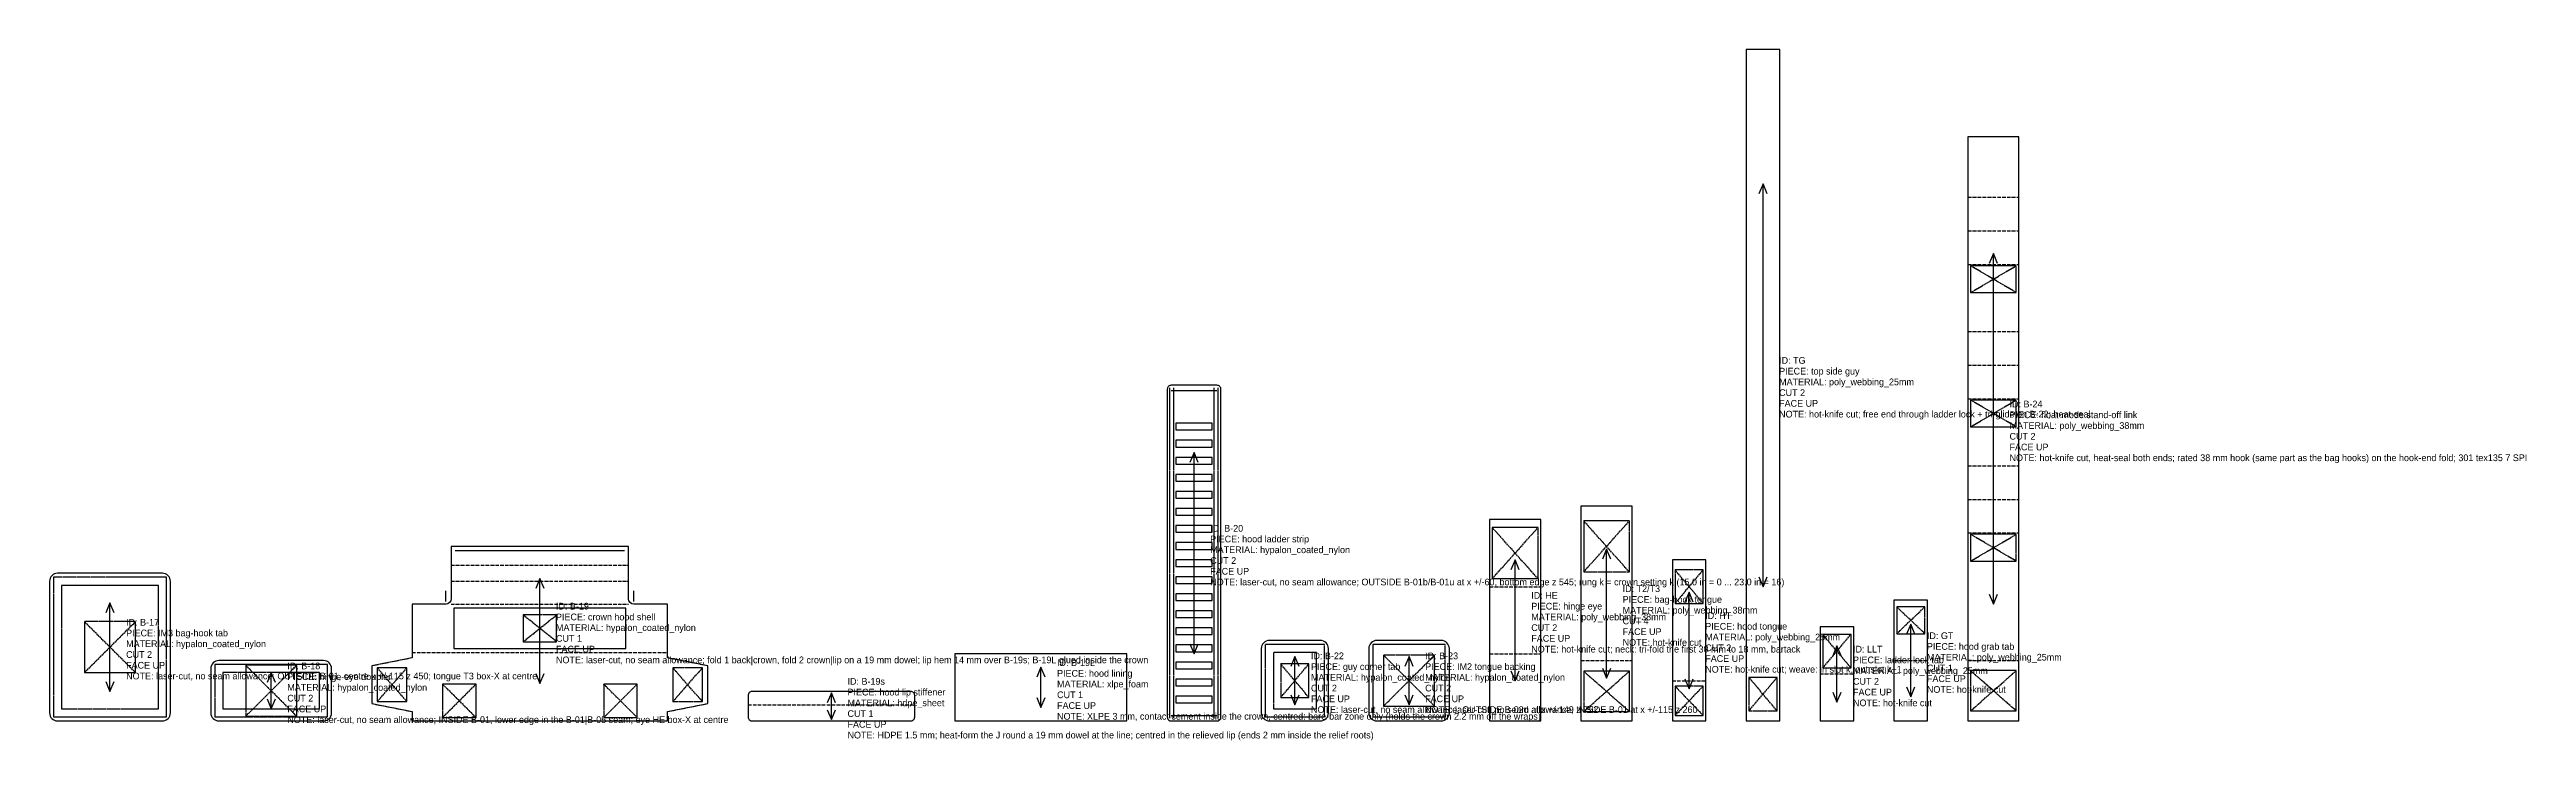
# Model space of a CAD drawing. Header units: millimetres. Extents: x 0 to 1844, y -15 to 500.
import ezdxf

# ---------------------------------------------------------------- set-up
doc = ezdxf.new("R2010")
doc.units = ezdxf.units.MM
doc.linetypes.add('DASHDOT', pattern=[3.556, 2.54, -0.508, 0, -0.508])
doc.linetypes.add('DASHED', pattern=[1.524, 1.27, -0.254])
for name, color, linetype in [('CUT', 7, 'Continuous'), ('GRAIN', 5, 'Continuous'), ('INTERNAL', 6, 'Continuous'), ('SEW', 3, 'Continuous'), ('TEXT', 2, 'Continuous')]:
    doc.layers.add(name, color=color, linetype=linetype)

# ---------------------------------------------------------------- blocks, each defined once
blk = doc.blocks.new('B-17_0')
at = {"layer": 'CUT'}
blk.add_lwpolyline([(1.8, 1.8), (2.7, 1), (3.7, 0.5), (4.8, 0.1), (6, 0), (84, 0), (85.2, 0.1), (86.3, 0.5), (87.3, 1), (88.2, 1.8), (89, 2.7), (89.5, 3.7), (89.9, 4.8), (90, 6), (90, 104), (89.9, 105.2), (89.5, 106.3), (89, 107.3), (88.2, 108.2), (87.3, 109), (86.3, 109.5), (85.2, 109.9), (84, 110), (6, 110), (4.8, 109.9), (3.7, 109.5), (2.7, 109), (1.8, 108.2), (1, 107.3), (0.5, 106.3), (0.1, 105.2), (0, 104), (0, 6), (0.1, 4.8), (0.5, 3.7), (1, 2.7)], close=True, dxfattribs=at)
at = {"layer": 'GRAIN'}
for points in [[(48.1, 80.6), (45, 88), (41.9, 80.6)], [(45, 22), (45, 88)], [(41.9, 29.4), (45, 22), (48.1, 29.4)]]:
    blk.add_lwpolyline(points, dxfattribs=at)
at = {"layer": 'SEW', "linetype": 'DASHED'}
for points in [[(1.8, 1.8), (2.7, 1), (3.7, 0.5), (4.8, 0.1), (6, 0), (84, 0), (85.2, 0.1), (86.3, 0.5), (87.3, 1), (88.2, 1.8), (89, 2.7), (89.5, 3.7), (89.9, 4.8), (90, 6), (90, 104), (89.9, 105.2), (89.5, 106.3), (89, 107.3), (88.2, 108.2), (87.3, 109), (86.3, 109.5), (85.2, 109.9), (84, 110), (6, 110), (4.8, 109.9), (3.7, 109.5), (2.7, 109), (1.8, 108.2), (1, 107.3), (0.5, 106.3), (0.1, 105.2), (0, 104), (0, 6), (0.1, 4.8), (0.5, 3.7), (1, 2.7)], [(3, 3), (87, 3), (87, 107), (3, 107)], [(9, 9), (81, 9), (81, 101), (9, 101)], [(26, 36), (64, 36), (64, 74), (26, 74)]]:
    blk.add_lwpolyline(points, close=True, dxfattribs=at)
for points in [[(26, 36), (64, 74)], [(64, 36), (26, 74)]]:
    blk.add_lwpolyline(points, dxfattribs=at)
at = {"layer": 'TEXT'}
for s, p in [('ID: B-17', (57, 71)), ('PIECE: IM3 bag-hook tab', (57, 63)), ('MATERIAL: hypalon_coated_nylon', (57, 55)), ('CUT 2', (57, 47)), ('FACE UP', (57, 39)), ('NOTE: laser-cut, no seam allowance; OUTSIDE B-01, centre x +/-115 z 450; tongue T3 box-X at centre', (57, 31))]:
    blk.add_text(s, height=5, dxfattribs=at).set_placement(p)
blk = doc.blocks.new('B-18_1')
at = {"layer": 'CUT'}
blk.add_lwpolyline([(1.8, 1.8), (2.7, 1), (3.7, 0.5), (4.8, 0.1), (6, 0), (84, 0), (85.2, 0.1), (86.3, 0.5), (87.3, 1), (88.2, 1.8), (89, 2.7), (89.5, 3.7), (89.9, 4.8), (90, 6), (90, 39), (89.9, 40.2), (89.5, 41.3), (89, 42.3), (88.2, 43.2), (87.3, 44), (86.3, 44.5), (85.2, 44.9), (84, 45), (6, 45), (4.8, 44.9), (3.7, 44.5), (2.7, 44), (1.8, 43.2), (1, 42.3), (0.5, 41.3), (0.1, 40.2), (0, 39), (0, 6), (0.1, 4.8), (0.5, 3.7), (1, 2.7)], close=True, dxfattribs=at)
at = {"layer": 'GRAIN'}
for points in [[(48.1, 28.6), (45, 36), (41.9, 28.6)], [(45, 9), (45, 36)], [(41.9, 16.4), (45, 9), (48.1, 16.4)]]:
    blk.add_lwpolyline(points, dxfattribs=at)
at = {"layer": 'SEW', "linetype": 'DASHED'}
for points in [[(1.8, 1.8), (2.7, 1), (3.7, 0.5), (4.8, 0.1), (6, 0), (84, 0), (85.2, 0.1), (86.3, 0.5), (87.3, 1), (88.2, 1.8), (89, 2.7), (89.5, 3.7), (89.9, 4.8), (90, 6), (90, 39), (89.9, 40.2), (89.5, 41.3), (89, 42.3), (88.2, 43.2), (87.3, 44), (86.3, 44.5), (85.2, 44.9), (84, 45), (6, 45), (4.8, 44.9), (3.7, 44.5), (2.7, 44), (1.8, 43.2), (1, 42.3), (0.5, 41.3), (0.1, 40.2), (0, 39), (0, 6), (0.1, 4.8), (0.5, 3.7), (1, 2.7)], [(3, 3), (87, 3), (87, 42), (3, 42)], [(26, 3.5), (64, 3.5), (64, 41.5), (26, 41.5)], [(9, 9), (81, 9), (81, 36), (9, 36)]]:
    blk.add_lwpolyline(points, close=True, dxfattribs=at)
for points in [[(26, 3.5), (64, 41.5)], [(64, 3.5), (26, 41.5)]]:
    blk.add_lwpolyline(points, dxfattribs=at)
at = {"layer": 'TEXT'}
for s, p in [('ID: B-18', (57, 38.5)), ('CUT 2', (57, 14.5)), ('PIECE: hinge-eye doubler', (57, 30.5)), ('MATERIAL: hypalon_coated_nylon', (57, 22.5)), ('FACE UP', (57, 6.5)), ('NOTE: laser-cut, no seam allowance; INSIDE B-01, lower edge in the B-01|B-05 seam; eye HE box-X at centre', (57, -1.5))]:
    blk.add_text(s, height=5, dxfattribs=at).set_placement(p)
blk = doc.blocks.new('B-19_2')
at = {"layer": 'CUT'}
blk.add_lwpolyline([(0, 0), (190, 0), (190, 7), (220, 13), (220, 41), (190, 47), (190, 87), (165, 87), (163.5, 87.3), (162.2, 88.2), (161.3, 89.5), (161, 91), (161, 130), (29, 130), (29, 91), (28.7, 89.5), (27.8, 88.2), (26.5, 87.3), (25, 87), (0, 87), (0, 47), (-30, 41), (-30, 13), (0, 7)], close=True, dxfattribs=at)
at = {"layer": 'GRAIN'}
for points in [[(98.1, 98.6), (95, 106), (91.9, 98.6)], [(95, 28), (95, 106)], [(91.9, 35.4), (95, 28), (98.1, 35.4)]]:
    blk.add_lwpolyline(points, dxfattribs=at)
at = {"layer": 'INTERNAL', "linetype": 'DASHDOT'}
for points in [[(29, 116), (161, 116)], [(29, 104), (161, 104)], [(29, 87), (161, 87)], [(0, 51), (190, 51)]]:
    blk.add_lwpolyline(points, dxfattribs=at)
at = {"layer": 'INTERNAL', "linetype": 'CONTINUOUS'}
for points in [[(25, 89), (25, 97)], [(165, 89), (165, 97)]]:
    blk.add_lwpolyline(points, dxfattribs=at)
blk.add_lwpolyline([(31, 54), (159, 54), (159, 84), (31, 84)], close=True, dxfattribs=at)
at = {"layer": 'SEW', "linetype": 'DASHED'}
for points in [[(0, 0), (190, 0), (190, 7), (220, 13), (220, 41), (190, 47), (190, 87), (165, 87), (163.5, 87.3), (162.2, 88.2), (161.3, 89.5), (161, 91), (161, 130), (29, 130), (29, 91), (28.7, 89.5), (27.8, 88.2), (26.5, 87.3), (25, 87), (0, 87), (0, 47), (-30, 41), (-30, 13), (0, 7)], [(82.5, 59), (107.5, 59), (107.5, 79), (82.5, 79)], [(-26, 14.5), (-4, 14.5), (-4, 39.5), (-26, 39.5)], [(194, 14.5), (216, 14.5), (216, 39.5), (194, 39.5)], [(22.5, 2.5), (47.5, 2.5), (47.5, 27.5), (22.5, 27.5)], [(142.5, 2.5), (167.5, 2.5), (167.5, 27.5), (142.5, 27.5)]]:
    blk.add_lwpolyline(points, close=True, dxfattribs=at)
for points in [[(32, 127), (158, 127)], [(82.5, 59), (107.5, 79)], [(107.5, 59), (82.5, 79)], [(-26, 14.5), (-4, 39.5)], [(-4, 14.5), (-26, 39.5)], [(194, 14.5), (216, 39.5)], [(216, 14.5), (194, 39.5)], [(22.5, 2.5), (47.5, 27.5)], [(47.5, 2.5), (22.5, 27.5)], [(142.5, 2.5), (167.5, 27.5)], [(167.5, 2.5), (142.5, 27.5)]]:
    blk.add_lwpolyline(points, dxfattribs=at)
at = {"layer": 'TEXT'}
for s, p in [('PIECE: crown hood shell', (107, 75)), ('ID: B-19', (107, 83)), ('CUT 1', (107, 59)), ('MATERIAL: hypalon_coated_nylon', (107, 67)), ('FACE UP', (107, 51)), ('NOTE: laser-cut, no seam allowance; fold 1 back|crown, fold 2 crown|lip on a 19 mm dowel; lip hem 14 mm over B-19s; B-19L glued inside the crown', (107, 43))]:
    blk.add_text(s, height=5, dxfattribs=at).set_placement(p)
blk = doc.blocks.new('B-19s_3')
at = {"layer": 'CUT'}
blk.add_lwpolyline([(0.9, 0.9), (1.3, 0.5), (1.9, 0.2), (2.4, 0.1), (3, 0), (121, 0), (121.6, 0.1), (122.1, 0.2), (122.7, 0.5), (123.1, 0.9), (123.5, 1.3), (123.8, 1.9), (123.9, 2.4), (124, 3), (124, 19), (123.9, 19.6), (123.8, 20.1), (123.5, 20.7), (123.1, 21.1), (122.7, 21.5), (122.1, 21.8), (121.6, 21.9), (121, 22), (3, 22), (2.4, 21.9), (1.9, 21.8), (1.3, 21.5), (0.9, 21.1), (0.5, 20.7), (0.2, 20.1), (0.1, 19.6), (0, 19), (0, 3), (0.1, 2.4), (0.2, 1.9), (0.5, 1.3)], close=True, dxfattribs=at)
at = {"layer": 'GRAIN'}
for points in [[(65.1, 13.6), (62, 21), (58.9, 13.6)], [(62, 1), (62, 21)], [(58.9, 8.4), (62, 1), (65.1, 8.4)]]:
    blk.add_lwpolyline(points, dxfattribs=at)
at = {"layer": 'INTERNAL', "linetype": 'DASHDOT'}
blk.add_lwpolyline([(0, 12), (124, 12)], dxfattribs=at)
at = {"layer": 'SEW', "linetype": 'DASHED'}
blk.add_lwpolyline([(0.9, 0.9), (1.3, 0.5), (1.9, 0.2), (2.4, 0.1), (3, 0), (121, 0), (121.6, 0.1), (122.1, 0.2), (122.7, 0.5), (123.1, 0.9), (123.5, 1.3), (123.8, 1.9), (123.9, 2.4), (124, 3), (124, 19), (123.9, 19.6), (123.8, 20.1), (123.5, 20.7), (123.1, 21.1), (122.7, 21.5), (122.1, 21.8), (121.6, 21.9), (121, 22), (3, 22), (2.4, 21.9), (1.9, 21.8), (1.3, 21.5), (0.9, 21.1), (0.5, 20.7), (0.2, 20.1), (0.1, 19.6), (0, 19), (0, 3), (0.1, 2.4), (0.2, 1.9), (0.5, 1.3)], close=True, dxfattribs=at)
at = {"layer": 'TEXT'}
for s, p in [('PIECE: hood lip stiffener', (74, 19)), ('ID: B-19s', (74, 27)), ('CUT 1', (74, 3)), ('MATERIAL: hdpe_sheet', (74, 11)), ('FACE UP', (74, -5)), ('NOTE: HDPE 1.5 mm; heat-form the J round a 19 mm dowel at the line; centred in the relieved lip (ends 2 mm inside the relief roots)', (74, -13))]:
    blk.add_text(s, height=5, dxfattribs=at).set_placement(p)
blk = doc.blocks.new('B-19L_4')
at = {"layer": 'CUT'}
blk.add_lwpolyline([(0, 0), (128, 0), (128, 50), (0, 50)], close=True, dxfattribs=at)
at = {"layer": 'GRAIN'}
for points in [[(67.1, 32.6), (64, 40), (60.9, 32.6)], [(64, 10), (64, 40)], [(60.9, 17.4), (64, 10), (67.1, 17.4)]]:
    blk.add_lwpolyline(points, dxfattribs=at)
at = {"layer": 'SEW', "linetype": 'DASHED'}
blk.add_lwpolyline([(0, 0), (128, 0), (128, 50), (0, 50)], close=True, dxfattribs=at)
at = {"layer": 'TEXT'}
for s, p in [('PIECE: hood lining', (76, 33)), ('ID: B-19L', (76, 41)), ('CUT 1', (76, 17)), ('MATERIAL: xlpe_foam', (76, 25)), ('FACE UP', (76, 9)), ('NOTE: XLPE 3 mm, contact cement inside the crown, centred: bare-bar zone only (holds the crown 2.2 mm off the wraps)', (76, 1))]:
    blk.add_text(s, height=5, dxfattribs=at).set_placement(p)
blk = doc.blocks.new('B-20_5')
at = {"layer": 'CUT'}
blk.add_lwpolyline([(0.9, 0.9), (1.3, 0.5), (1.9, 0.2), (2.4, 0.1), (3, 0), (37, 0), (37.6, 0.1), (38.1, 0.2), (38.7, 0.5), (39.1, 0.9), (39.5, 1.3), (39.8, 1.9), (39.9, 2.4), (40, 3), (40, 247), (39.9, 247.6), (39.8, 248.1), (39.5, 248.7), (39.1, 249.1), (38.7, 249.5), (38.1, 249.8), (37.6, 249.9), (37, 250), (3, 250), (2.4, 249.9), (1.9, 249.8), (1.3, 249.5), (0.9, 249.1), (0.5, 248.7), (0.2, 248.1), (0.1, 247.6), (0, 247), (0, 3), (0.1, 2.4), (0.2, 1.9), (0.5, 1.3)], close=True, dxfattribs=at)
at = {"layer": 'CUT', "linetype": 'CONTINUOUS'}
for points in [[(6.5, 216.7), (33.5, 216.7), (33.5, 221.7), (6.5, 221.7)], [(6.5, 204), (33.5, 204), (33.5, 209), (6.5, 209)], [(6.5, 191.3), (33.5, 191.3), (33.5, 196.3), (6.5, 196.3)], [(6.5, 178.6), (33.5, 178.6), (33.5, 183.6), (6.5, 183.6)], [(6.5, 165.9), (33.5, 165.9), (33.5, 170.9), (6.5, 170.9)], [(6.5, 153.2), (33.5, 153.2), (33.5, 158.2), (6.5, 158.2)], [(6.5, 140.5), (33.5, 140.5), (33.5, 145.5), (6.5, 145.5)], [(6.5, 127.8), (33.5, 127.8), (33.5, 132.8), (6.5, 132.8)], [(6.5, 115.1), (33.5, 115.1), (33.5, 120.1), (6.5, 120.1)], [(6.5, 102.4), (33.5, 102.4), (33.5, 107.4), (6.5, 107.4)], [(6.5, 89.7), (33.5, 89.7), (33.5, 94.7), (6.5, 94.7)], [(6.5, 77), (33.5, 77), (33.5, 82), (6.5, 82)], [(6.5, 64.3), (33.5, 64.3), (33.5, 69.3), (6.5, 69.3)], [(6.5, 51.6), (33.5, 51.6), (33.5, 56.6), (6.5, 56.6)], [(6.5, 38.9), (33.5, 38.9), (33.5, 43.9), (6.5, 43.9)], [(6.5, 26.2), (33.5, 26.2), (33.5, 31.2), (6.5, 31.2)], [(6.5, 13.5), (33.5, 13.5), (33.5, 18.5), (6.5, 18.5)]]:
    blk.add_lwpolyline(points, close=True, dxfattribs=at)
at = {"layer": 'GRAIN'}
for points in [[(23.1, 192.6), (20, 200), (16.9, 192.6)], [(20, 50), (20, 200)], [(16.9, 57.4), (20, 50), (23.1, 57.4)]]:
    blk.add_lwpolyline(points, dxfattribs=at)
at = {"layer": 'SEW', "linetype": 'DASHED'}
blk.add_lwpolyline([(0.9, 0.9), (1.3, 0.5), (1.9, 0.2), (2.4, 0.1), (3, 0), (37, 0), (37.6, 0.1), (38.1, 0.2), (38.7, 0.5), (39.1, 0.9), (39.5, 1.3), (39.8, 1.9), (39.9, 2.4), (40, 3), (40, 247), (39.9, 247.6), (39.8, 248.1), (39.5, 248.7), (39.1, 249.1), (38.7, 249.5), (38.1, 249.8), (37.6, 249.9), (37, 250), (3, 250), (2.4, 249.9), (1.9, 249.8), (1.3, 249.5), (0.9, 249.1), (0.5, 248.7), (0.2, 248.1), (0.1, 247.6), (0, 247), (0, 3), (0.1, 2.4), (0.2, 1.9), (0.5, 1.3)], close=True, dxfattribs=at)
for points in [[(2, 2), (2, 248)], [(3, 246), (37, 246)], [(5, 2), (5, 248)], [(35, 2), (35, 248)], [(38, 2), (38, 248)], [(3, 4), (37, 4)]]:
    blk.add_lwpolyline(points, dxfattribs=at)
at = {"layer": 'TEXT'}
for s, p in [('PIECE: hood ladder strip', (32, 133)), ('MATERIAL: hypalon_coated_nylon', (32, 125)), ('ID: B-20', (32, 141)), ('CUT 2', (32, 117)), ('FACE UP', (32, 109)), ('NOTE: laser-cut, no seam allowance; OUTSIDE B-01b/B-01u at x +/-60, bottom edge z 545; rung k = crown setting k (15.0 in = 0 ... 23.0 in = 16)', (32, 101))]:
    blk.add_text(s, height=5, dxfattribs=at).set_placement(p)
blk = doc.blocks.new('B-22_6')
at = {"layer": 'CUT'}
blk.add_lwpolyline([(1.8, 1.8), (2.7, 1), (3.7, 0.5), (4.8, 0.1), (6, 0), (44, 0), (45.2, 0.1), (46.3, 0.5), (47.3, 1), (48.2, 1.8), (49, 2.7), (49.5, 3.7), (49.9, 4.8), (50, 6), (50, 54), (49.9, 55.2), (49.5, 56.3), (49, 57.3), (48.2, 58.2), (47.3, 59), (46.3, 59.5), (45.2, 59.9), (44, 60), (6, 60), (4.8, 59.9), (3.7, 59.5), (2.7, 59), (1.8, 58.2), (1, 57.3), (0.5, 56.3), (0.1, 55.2), (0, 54), (0, 6), (0.1, 4.8), (0.5, 3.7), (1, 2.7)], close=True, dxfattribs=at)
at = {"layer": 'GRAIN'}
for points in [[(28.1, 40.6), (25, 48), (21.9, 40.6)], [(25, 12), (25, 48)], [(21.9, 19.4), (25, 12), (28.1, 19.4)]]:
    blk.add_lwpolyline(points, dxfattribs=at)
at = {"layer": 'SEW', "linetype": 'DASHED'}
for points in [[(1.8, 1.8), (2.7, 1), (3.7, 0.5), (4.8, 0.1), (6, 0), (44, 0), (45.2, 0.1), (46.3, 0.5), (47.3, 1), (48.2, 1.8), (49, 2.7), (49.5, 3.7), (49.9, 4.8), (50, 6), (50, 54), (49.9, 55.2), (49.5, 56.3), (49, 57.3), (48.2, 58.2), (47.3, 59), (46.3, 59.5), (45.2, 59.9), (44, 60), (6, 60), (4.8, 59.9), (3.7, 59.5), (2.7, 59), (1.8, 58.2), (1, 57.3), (0.5, 56.3), (0.1, 55.2), (0, 54), (0, 6), (0.1, 4.8), (0.5, 3.7), (1, 2.7)], [(3, 3), (47, 3), (47, 57), (3, 57)], [(9, 9), (41, 9), (41, 51), (9, 51)], [(14.5, 17.5), (35.5, 17.5), (35.5, 42.5), (14.5, 42.5)]]:
    blk.add_lwpolyline(points, close=True, dxfattribs=at)
for points in [[(14.5, 17.5), (35.5, 42.5)], [(35.5, 17.5), (14.5, 42.5)]]:
    blk.add_lwpolyline(points, dxfattribs=at)
at = {"layer": 'TEXT'}
for s, p in [('PIECE: guy corner tab', (37, 38)), ('ID: B-22', (37, 46)), ('CUT 2', (37, 22)), ('MATERIAL: hypalon_coated_nylon', (37, 30)), ('FACE UP', (37, 14)), ('NOTE: laser-cut, no seam allowance; OUTSIDE B-02d at x +/-149 z 752', (37, 6))]:
    blk.add_text(s, height=5, dxfattribs=at).set_placement(p)
blk = doc.blocks.new('B-23_7')
at = {"layer": 'CUT'}
blk.add_lwpolyline([(1.8, 1.8), (2.7, 1), (3.7, 0.5), (4.8, 0.1), (6, 0), (54, 0), (55.2, 0.1), (56.3, 0.5), (57.3, 1), (58.2, 1.8), (59, 2.7), (59.5, 3.7), (59.9, 4.8), (60, 6), (60, 54), (59.9, 55.2), (59.5, 56.3), (59, 57.3), (58.2, 58.2), (57.3, 59), (56.3, 59.5), (55.2, 59.9), (54, 60), (6, 60), (4.8, 59.9), (3.7, 59.5), (2.7, 59), (1.8, 58.2), (1, 57.3), (0.5, 56.3), (0.1, 55.2), (0, 54), (0, 6), (0.1, 4.8), (0.5, 3.7), (1, 2.7)], close=True, dxfattribs=at)
at = {"layer": 'GRAIN'}
for points in [[(33.1, 40.6), (30, 48), (26.9, 40.6)], [(30, 12), (30, 48)], [(26.9, 19.4), (30, 12), (33.1, 19.4)]]:
    blk.add_lwpolyline(points, dxfattribs=at)
at = {"layer": 'SEW', "linetype": 'DASHED'}
for points in [[(1.8, 1.8), (2.7, 1), (3.7, 0.5), (4.8, 0.1), (6, 0), (54, 0), (55.2, 0.1), (56.3, 0.5), (57.3, 1), (58.2, 1.8), (59, 2.7), (59.5, 3.7), (59.9, 4.8), (60, 6), (60, 54), (59.9, 55.2), (59.5, 56.3), (59, 57.3), (58.2, 58.2), (57.3, 59), (56.3, 59.5), (55.2, 59.9), (54, 60), (6, 60), (4.8, 59.9), (3.7, 59.5), (2.7, 59), (1.8, 58.2), (1, 57.3), (0.5, 56.3), (0.1, 55.2), (0, 54), (0, 6), (0.1, 4.8), (0.5, 3.7), (1, 2.7)], [(3, 3), (57, 3), (57, 57), (3, 57)], [(11, 11), (49, 11), (49, 49), (11, 49)]]:
    blk.add_lwpolyline(points, close=True, dxfattribs=at)
for points in [[(11, 11), (49, 49)], [(49, 11), (11, 49)]]:
    blk.add_lwpolyline(points, dxfattribs=at)
at = {"layer": 'TEXT'}
for s, p in [('PIECE: IM2 tongue backing', (42, 38)), ('ID: B-23', (42, 46)), ('CUT 2', (42, 22)), ('MATERIAL: hypalon_coated_nylon', (42, 30)), ('FACE UP', (42, 14)), ('NOTE: laser-cut, no seam allowance; INSIDE B-01 at x +/-115 z 260', (42, 6))]:
    blk.add_text(s, height=5, dxfattribs=at).set_placement(p)
blk = doc.blocks.new('HE_8')
at = {"layer": 'CUT'}
blk.add_lwpolyline([(0, 0), (38, 0), (38, 150), (0, 150)], close=True, dxfattribs=at)
at = {"layer": 'GRAIN'}
for points in [[(22.1, 112.6), (19, 120), (15.9, 112.6)], [(19, 30), (19, 120)], [(15.9, 37.4), (19, 30), (22.1, 37.4)]]:
    blk.add_lwpolyline(points, dxfattribs=at)
at = {"layer": 'INTERNAL', "linetype": 'DASHDOT'}
for points in [[(0, 100), (38, 100)], [(0, 50), (38, 50)]]:
    blk.add_lwpolyline(points, dxfattribs=at)
at = {"layer": 'SEW', "linetype": 'DASHED'}
for points in [[(0, 0), (38, 0), (38, 150), (0, 150)], [(2, 106), (36, 106), (36, 144), (2, 144)]]:
    blk.add_lwpolyline(points, close=True, dxfattribs=at)
for points in [[(2, 106), (36, 144)], [(36, 106), (2, 144)]]:
    blk.add_lwpolyline(points, dxfattribs=at)
at = {"layer": 'TEXT'}
for s, p in [('ID: HE', (31, 91)), ('PIECE: hinge eye', (31, 83)), ('MATERIAL: poly_webbing_38mm', (31, 75)), ('CUT 2', (31, 67)), ('FACE UP', (31, 59)), ('NOTE: hot-knife cut; neck: tri-fold the first 30 mm to 18 mm, bartack', (31, 51))]:
    blk.add_text(s, height=5, dxfattribs=at).set_placement(p)
blk = doc.blocks.new('T2_T3_9')
at = {"layer": 'CUT'}
blk.add_lwpolyline([(0, 0), (38, 0), (38, 160), (0, 160)], close=True, dxfattribs=at)
at = {"layer": 'GRAIN'}
for points in [[(22.1, 120.6), (19, 128), (15.9, 120.6)], [(19, 32), (19, 128)], [(15.9, 39.4), (19, 32), (22.1, 39.4)]]:
    blk.add_lwpolyline(points, dxfattribs=at)
at = {"layer": 'INTERNAL', "linetype": 'DASHDOT'}
blk.add_lwpolyline([(0, 45), (38, 45)], dxfattribs=at)
at = {"layer": 'SEW', "linetype": 'DASHED'}
for points in [[(0, 0), (38, 0), (38, 160), (0, 160)], [(2, 111), (36, 111), (36, 149), (2, 149)], [(2, 7), (36, 7), (36, 37), (2, 37)]]:
    blk.add_lwpolyline(points, close=True, dxfattribs=at)
for points in [[(2, 111), (36, 149)], [(36, 111), (2, 149)], [(2, 7), (36, 37)], [(36, 7), (2, 37)]]:
    blk.add_lwpolyline(points, dxfattribs=at)
at = {"layer": 'TEXT'}
for s, p in [('PIECE: bag-hook tongue', (31, 88)), ('ID: T2/T3', (31, 96)), ('CUT 4', (31, 72)), ('MATERIAL: poly_webbing_38mm', (31, 80)), ('FACE UP', (31, 64)), ('NOTE: hot-knife cut', (31, 56))]:
    blk.add_text(s, height=5, dxfattribs=at).set_placement(p)
blk = doc.blocks.new('HT_10')
at = {"layer": 'CUT'}
blk.add_lwpolyline([(0, 0), (25, 0), (25, 120), (0, 120)], close=True, dxfattribs=at)
at = {"layer": 'GRAIN'}
for points in [[(15.6, 88.6), (12.5, 96), (9.4, 88.6)], [(12.5, 24), (12.5, 96)], [(9.4, 31.4), (12.5, 24), (15.6, 31.4)]]:
    blk.add_lwpolyline(points, dxfattribs=at)
at = {"layer": 'INTERNAL', "linetype": 'DASHDOT'}
blk.add_lwpolyline([(0, 30), (25, 30)], dxfattribs=at)
at = {"layer": 'SEW', "linetype": 'DASHED'}
for points in [[(0, 0), (25, 0), (25, 120), (0, 120)], [(2, 87.5), (23, 87.5), (23, 112.5), (2, 112.5)], [(2, 4), (23, 4), (23, 26), (2, 26)]]:
    blk.add_lwpolyline(points, close=True, dxfattribs=at)
for points in [[(2, 87.5), (23, 112.5)], [(23, 87.5), (2, 112.5)], [(2, 4), (23, 26)], [(23, 4), (2, 26)]]:
    blk.add_lwpolyline(points, dxfattribs=at)
at = {"layer": 'TEXT'}
for s, p in [('ID: HT', (24.5, 76)), ('CUT 2', (24.5, 52)), ('PIECE: hood tongue', (24.5, 68)), ('MATERIAL: poly_webbing_25mm', (24.5, 60)), ('FACE UP', (24.5, 44)), ('NOTE: hot-knife cut; weave: in slot k, out slot k+1', (24.5, 36))]:
    blk.add_text(s, height=5, dxfattribs=at).set_placement(p)
blk = doc.blocks.new('TG_11')
at = {"layer": 'CUT'}
blk.add_lwpolyline([(0, 0), (25, 0), (25, 500), (0, 500)], close=True, dxfattribs=at)
at = {"layer": 'GRAIN'}
for points in [[(15.6, 392.6), (12.5, 400), (9.4, 392.6)], [(12.5, 100), (12.5, 400)], [(9.4, 107.4), (12.5, 100), (15.6, 107.4)]]:
    blk.add_lwpolyline(points, dxfattribs=at)
at = {"layer": 'SEW', "linetype": 'DASHED'}
for points in [[(0, 0), (25, 0), (25, 500), (0, 500)], [(2, 7.5), (23, 7.5), (23, 32.5), (2, 32.5)]]:
    blk.add_lwpolyline(points, close=True, dxfattribs=at)
for points in [[(2, 7.5), (23, 32.5)], [(23, 7.5), (2, 32.5)]]:
    blk.add_lwpolyline(points, dxfattribs=at)
at = {"layer": 'TEXT'}
for s, p in [('PIECE: top side guy', (24.5, 258)), ('ID: TG', (24.5, 266)), ('CUT 2', (24.5, 242)), ('MATERIAL: poly_webbing_25mm', (24.5, 250)), ('FACE UP', (24.5, 234)), ('NOTE: hot-knife cut; free end through ladder lock + tri-glide on B-22; heat-seal', (24.5, 226))]:
    blk.add_text(s, height=5, dxfattribs=at).set_placement(p)
blk = doc.blocks.new('LLT_12')
at = {"layer": 'CUT'}
blk.add_lwpolyline([(0, 0), (25, 0), (25, 70), (0, 70)], close=True, dxfattribs=at)
at = {"layer": 'GRAIN'}
for points in [[(15.6, 48.6), (12.5, 56), (9.4, 48.6)], [(12.5, 14), (12.5, 56)], [(9.4, 21.4), (12.5, 14), (15.6, 21.4)]]:
    blk.add_lwpolyline(points, dxfattribs=at)
at = {"layer": 'INTERNAL', "linetype": 'DASHDOT'}
blk.add_lwpolyline([(0, 35), (25, 35)], dxfattribs=at)
at = {"layer": 'SEW', "linetype": 'DASHED'}
for points in [[(0, 0), (25, 0), (25, 70), (0, 70)], [(2, 39.5), (23, 39.5), (23, 64.5), (2, 64.5)]]:
    blk.add_lwpolyline(points, close=True, dxfattribs=at)
for points in [[(2, 39.5), (23, 64.5)], [(23, 39.5), (2, 64.5)]]:
    blk.add_lwpolyline(points, dxfattribs=at)
at = {"layer": 'TEXT'}
for s, p in [('ID: LLT', (24.5, 51)), ('PIECE: ladder-lock tab', (24.5, 43)), ('MATERIAL: poly_webbing_25mm', (24.5, 35)), ('CUT 2', (24.5, 27)), ('FACE UP', (24.5, 19)), ('NOTE: hot-knife cut', (24.5, 11))]:
    blk.add_text(s, height=5, dxfattribs=at).set_placement(p)
blk = doc.blocks.new('GT_13')
at = {"layer": 'CUT'}
blk.add_lwpolyline([(0, 0), (25, 0), (25, 90), (0, 90)], close=True, dxfattribs=at)
at = {"layer": 'GRAIN'}
for points in [[(15.6, 64.6), (12.5, 72), (9.4, 64.6)], [(12.5, 18), (12.5, 72)], [(9.4, 25.4), (12.5, 18), (15.6, 25.4)]]:
    blk.add_lwpolyline(points, dxfattribs=at)
at = {"layer": 'INTERNAL', "linetype": 'DASHDOT'}
blk.add_lwpolyline([(0, 45), (25, 45)], dxfattribs=at)
at = {"layer": 'SEW', "linetype": 'DASHED'}
for points in [[(0, 0), (25, 0), (25, 90), (0, 90)], [(2, 65), (23, 65), (23, 85), (2, 85)]]:
    blk.add_lwpolyline(points, close=True, dxfattribs=at)
for points in [[(2, 65), (23, 85)], [(23, 65), (2, 85)]]:
    blk.add_lwpolyline(points, dxfattribs=at)
at = {"layer": 'TEXT'}
for s, p in [('PIECE: hood grab tab', (24.5, 53)), ('ID: GT', (24.5, 61)), ('CUT 1', (24.5, 37)), ('MATERIAL: poly_webbing_25mm', (24.5, 45)), ('FACE UP', (24.5, 29)), ('NOTE: hot-knife cut', (24.5, 21))]:
    blk.add_text(s, height=5, dxfattribs=at).set_placement(p)
blk = doc.blocks.new('B-24_14')
at = {"layer": 'CUT'}
blk.add_lwpolyline([(0, 0), (38, 0), (38, 435), (0, 435)], close=True, dxfattribs=at)
at = {"layer": 'GRAIN'}
for points in [[(22.1, 340.6), (19, 348), (15.9, 340.6)], [(19, 87), (19, 348)], [(15.9, 94.4), (19, 87), (22.1, 94.4)]]:
    blk.add_lwpolyline(points, dxfattribs=at)
at = {"layer": 'INTERNAL', "linetype": 'DASHDOT'}
for points in [[(0, 390), (38, 390)], [(0, 365), (38, 365)], [(0, 340), (38, 340)], [(0, 290), (38, 290)], [(0, 265), (38, 265)], [(0, 240), (38, 240)], [(0, 190), (38, 190)], [(0, 165), (38, 165)], [(0, 140), (38, 140)], [(0, 45), (38, 45)]]:
    blk.add_lwpolyline(points, dxfattribs=at)
at = {"layer": 'SEW', "linetype": 'DASHED'}
for points in [[(0, 0), (38, 0), (38, 435), (0, 435)], [(2, 319), (36, 319), (36, 339), (2, 339)], [(2, 219), (36, 219), (36, 239), (2, 239)], [(2, 119), (36, 119), (36, 139), (2, 139)], [(2, 7.5), (36, 7.5), (36, 37.5), (2, 37.5)]]:
    blk.add_lwpolyline(points, close=True, dxfattribs=at)
for points in [[(2, 319), (36, 339)], [(36, 319), (2, 339)], [(2, 219), (36, 239)], [(36, 219), (2, 239)], [(2, 119), (36, 139)], [(36, 119), (2, 139)], [(2, 7.5), (36, 37.5)], [(36, 7.5), (2, 37.5)]]:
    blk.add_lwpolyline(points, dxfattribs=at)
at = {"layer": 'TEXT'}
for s, p in [('PIECE: float-mode stand-off link', (31, 225.5)), ('MATERIAL: poly_webbing_38mm', (31, 217.5)), ('ID: B-24', (31, 233.5)), ('CUT 2', (31, 209.5)), ('FACE UP', (31, 201.5)), ('NOTE: hot-knife cut, heat-seal both ends; rated 38 mm hook (same part as the bag hooks) on the hook-end fold; 301 tex135 7 SPI', (31, 193.5))]:
    blk.add_text(s, height=5, dxfattribs=at).set_placement(p)

msp = doc.modelspace()

# ---------------------------------------------------------------- block references
at = {"layer": 'CUT'}
for name, p in [('TG_11', (1263, 0)), ('B-24_14', (1428, 0)), ('B-20_5', (832, 0)), ('HE_8', (1072, 0)), ('T2_T3_9', (1140, 0)), ('B-19_2', (270, 0)), ('HT_10', (1208, 0)), ('B-17_0', (0, 0)), ('GT_13', (1373, 0)), ('B-22_6', (902, 0)), ('B-23_7', (982, 0)), ('LLT_12', (1318, 0)), ('B-18_1', (120, 0)), ('B-19L_4', (674, 0)), ('B-19s_3', (520, 0))]:
    msp.add_blockref(name, p, dxfattribs=at)

doc.saveas('drawing.dxf')
